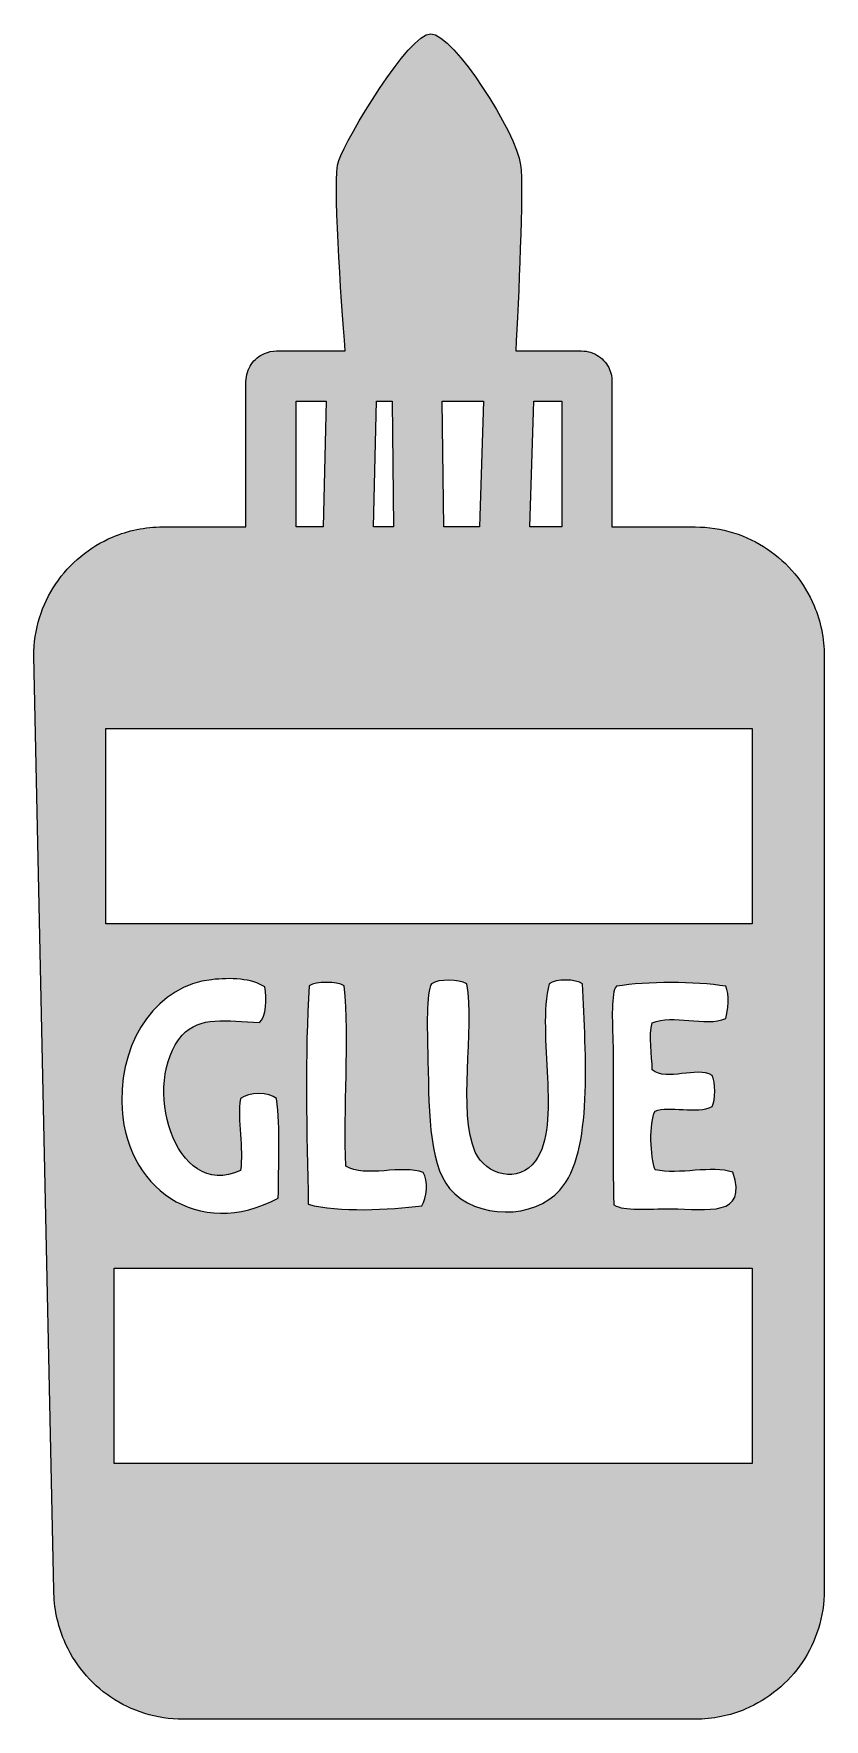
# Model space of a CAD drawing. Header units: inches. Extents: x 0 to 48, y 0 to 102.
import ezdxf

# ---------------------------------------------------------------- set-up
doc = ezdxf.new("R2010")
doc.units = ezdxf.units.IN
doc.header["$MEASUREMENT"] = 0
doc.layers.add('Layer 1', color=7, linetype='Continuous')

msp = doc.modelspace()

# ---------------------------------------------------------------- hatches: boundary and pattern name
at = {"layer": 'Layer 1', "true_color": 0xf2b622}
h = msp.add_hatch(color=40, dxfattribs=at)
h.dxf.hatch_style = 2
edge = h.paths.add_edge_path()
edge.add_spline(control_points=[(47.06, 67.12), (46.47, 68.52), (45.48, 69.7), (44.24, 70.54), (43, 71.38), (41.49, 71.87), (39.88, 71.87), (39.88, 71.87), (34.87, 71.87), (34.87, 71.87), (34.87, 71.87), (34.87, 80.64), (34.87, 80.64), (34.87, 80.89), (34.82, 81.14), (34.73, 81.36), (34.59, 81.69), (34.36, 81.96), (34.06, 82.16), (33.77, 82.36), (33.41, 82.48), (33.04, 82.48), (33.04, 82.48), (29.07, 82.48), (29.07, 82.48), (29.23, 85.52), (29.54, 92.24), (29.36, 93.7), (29.13, 95.6), (25.29, 101.6), (23.95, 101.6), (22.62, 101.6), (18.87, 95.34), (18.39, 93.95), (18.01, 92.88), (18.54, 85.67), (18.79, 82.48), (18.79, 82.48), (14.64, 82.48), (14.64, 82.48), (14.39, 82.48), (14.14, 82.42), (13.92, 82.33), (13.59, 82.19), (13.31, 81.96), (13.12, 81.67), (12.92, 81.38), (12.8, 81.02), (12.8, 80.64), (12.8, 80.64), (12.8, 71.87), (12.8, 71.87), (12.8, 71.87), (7.79, 71.87), (7.79, 71.87), (6.72, 71.87), (5.69, 71.66), (4.76, 71.26), (3.36, 70.67), (2.17, 69.68), (1.33, 68.44), (0.49, 67.2), (0, 65.69), (0, 64.08), (0, 64.08), (1.22, 7.79), (1.22, 7.79), (1.22, 6.72), (1.44, 5.69), (1.83, 4.76), (2.42, 3.36), (3.41, 2.17), (4.65, 1.33), (5.89, 0.49), (7.4, 0), (9.01, 0), (9.01, 0), (39.88, 0), (39.88, 0), (40.95, 0), (41.98, 0.22), (42.91, 0.61), (44.31, 1.21), (45.5, 2.19), (46.34, 3.43), (47.18, 4.68), (47.67, 6.18), (47.67, 7.79), (47.67, 7.79), (47.67, 64.08), (47.67, 64.08), (47.67, 65.15), (47.46, 66.18), (47.06, 67.12)], knot_values=[0, 0, 0, 0, 1, 1, 1, 2, 2, 2, 3, 3, 3, 4, 4, 4, 5, 5, 5, 6, 6, 6, 7, 7, 7, 8, 8, 8, 9, 9, 9, 10, 10, 10, 11, 11, 11, 12, 12, 12, 13, 13, 13, 14, 14, 14, 15, 15, 15, 16, 16, 16, 17, 17, 17, 18, 18, 18, 19, 19, 19, 20, 20, 20, 21, 21, 21, 22, 22, 22, 23, 23, 23, 24, 24, 24, 25, 25, 25, 26, 26, 26, 27, 27, 27, 28, 28, 28, 29, 29, 29, 30, 30, 30, 31, 31, 31, 31], degree=3, periodic=1)
h.paths.add_polyline_path([(30.16, 79.45), (31.85, 79.45), (31.85, 71.87), (29.91, 71.87)])
h.paths.add_polyline_path([(27.13, 79.45), (26.88, 71.87), (24.73, 71.87), (24.64, 79.45)])
h.paths.add_polyline_path([(20.67, 79.45), (21.62, 79.45), (21.7, 71.87), (20.48, 71.87)])
h.paths.add_polyline_path([(15.82, 79.45), (17.64, 79.45), (17.45, 71.87), (15.82, 71.87)])
h.paths.add_polyline_path([(43.32, 59.73), (43.32, 47.95), (4.35, 47.95), (4.35, 59.73)])
edge = h.paths.add_edge_path()
edge.add_spline(control_points=[(34.92, 41.01), (34.9, 41.91), (34.8, 43.88), (35.14, 44.18), (37, 44.49), (39.86, 44.49), (41.73, 44.18), (41.96, 43.72), (41.87, 42.67), (41.73, 42.25), (40.49, 41.7), (38.54, 42.54), (37.3, 41.97), (37.07, 41.24), (37.28, 40), (37.3, 39.14), (38.2, 38.43), (39.96, 39.37), (40.91, 38.81), (41.12, 38.43), (41.12, 37.29), (40.91, 36.94), (39.98, 36.46), (38.32, 37), (37.47, 36.66), (37.09, 35.93), (37.19, 33.89), (37.47, 33.12), (38.93, 32.8), (40.89, 33.41), (42.15, 32.97), (43.11, 30.22), (40.59, 30.77), (38.43, 30.77), (36.98, 30.77), (35.62, 30.62), (34.99, 31), (34.86, 33.94), (35.01, 37.59), (34.92, 41.01)], knot_values=[0, 0, 0, 0, 1, 1, 1, 2, 2, 2, 3, 3, 3, 4, 4, 4, 5, 5, 5, 6, 6, 6, 7, 7, 7, 8, 8, 8, 9, 9, 9, 10, 10, 10, 11, 11, 11, 12, 12, 12, 13, 13, 13, 13], degree=3, periodic=1)
edge = h.paths.add_edge_path()
edge.add_spline(control_points=[(26.63, 34.19), (27.26, 32.76), (29.26, 32.28), (30.26, 33.66), (31.86, 35.85), (30.31, 41.28), (31.08, 44.34), (31.46, 44.64), (32.7, 44.62), (33.1, 44.34), (33.26, 40.04), (33.77, 34.19), (31.73, 31.9), (30.2, 30.14), (26.67, 30.1), (25.08, 32), (23.76, 33.54), (23.84, 37.08), (23.76, 40.27), (23.74, 41.41), (23.65, 43.86), (23.99, 44.34), (24.41, 44.64), (25.65, 44.6), (26.11, 44.34), (26.63, 41.6), (25.54, 36.62), (26.63, 34.19)], knot_values=[0, 0, 0, 0, 1, 1, 1, 2, 2, 2, 3, 3, 3, 4, 4, 4, 5, 5, 5, 6, 6, 6, 7, 7, 7, 8, 8, 8, 9, 9, 9, 9], degree=3, periodic=1)
edge = h.paths.add_edge_path()
edge.add_spline(control_points=[(18.83, 33.34), (19.97, 32.61), (22.27, 33.47), (23.49, 32.95), (23.79, 32.51), (23.72, 31.39), (23.41, 30.95), (21.45, 30.7), (18.37, 30.55), (16.56, 31.04), (16.46, 35.21), (16.35, 40.19), (16.61, 44.21), (17.03, 44.49), (18.27, 44.49), (18.73, 44.21), (19.04, 40.98), (18.66, 36.66), (18.83, 33.34)], knot_values=[0, 0, 0, 0, 1, 1, 1, 2, 2, 2, 3, 3, 3, 4, 4, 4, 5, 5, 5, 6, 6, 6, 6], degree=3, periodic=1)
edge = h.paths.add_edge_path()
edge.add_spline(control_points=[(12.47, 33.08), (12.67, 34.4), (12.26, 36.13), (12.47, 37.41), (12.95, 37.8), (14.21, 37.83), (14.65, 37.41), (14.88, 35.64), (14.75, 33.35), (14.75, 31.42), (9.97, 28.82), (5.37, 32.01), (5.31, 37.26), (5.27, 41.1), (7.53, 44.23), (10.72, 44.58), (11.86, 44.71), (13.16, 44.67), (13.93, 44.14), (14.1, 43.47), (14, 42.34), (13.62, 42), (11.61, 42.09), (10.01, 42.4), (8.96, 41.23), (6.44, 38.43), (8.46, 31.21), (12.47, 33.08)], knot_values=[0, 0, 0, 0, 1, 1, 1, 2, 2, 2, 3, 3, 3, 4, 4, 4, 5, 5, 5, 6, 6, 6, 7, 7, 7, 8, 8, 8, 9, 9, 9, 9], degree=3, periodic=1)
h.paths.add_polyline_path([(4.86, 15.41), (4.86, 27.19), (43.32, 27.19), (43.32, 15.41)])

# ---------------------------------------------------------------- linework, layer by layer
at = {"layer": 'Layer 1', "lineweight": 0}
for points in [[(15.82, 79.45), (17.64, 79.45), (17.45, 71.87), (15.82, 71.87), (15.82, 79.45)], [(20.67, 79.45), (21.62, 79.45), (21.7, 71.87), (20.48, 71.87), (20.67, 79.45)], [(27.13, 79.45), (26.88, 71.87), (24.73, 71.87), (24.64, 79.45), (27.13, 79.45)], [(30.16, 79.45), (31.85, 79.45), (31.85, 71.87), (29.91, 71.87), (30.16, 79.45)], [(43.32, 59.73), (43.32, 47.95), (4.35, 47.95), (4.35, 59.73), (43.32, 59.73)], [(4.86, 15.41), (4.86, 27.19), (43.32, 27.19), (43.32, 15.41), (4.86, 15.41)]]:
    msp.add_lwpolyline(points, dxfattribs=at)
for points, knots in [([(47.06, 67.12), (46.47, 68.52), (45.48, 69.7), (44.24, 70.54), (43, 71.38), (41.49, 71.87), (39.88, 71.87), (39.88, 71.87), (34.87, 71.87), (34.87, 71.87), (34.87, 71.87), (34.87, 80.64), (34.87, 80.64), (34.87, 80.89), (34.82, 81.14), (34.73, 81.36), (34.59, 81.69), (34.36, 81.96), (34.06, 82.16), (33.77, 82.36), (33.41, 82.48), (33.04, 82.48), (33.04, 82.48), (29.07, 82.48), (29.07, 82.48), (29.23, 85.52), (29.54, 92.24), (29.36, 93.7), (29.13, 95.6), (25.29, 101.6), (23.95, 101.6), (22.62, 101.6), (18.87, 95.34), (18.39, 93.95), (18.01, 92.88), (18.54, 85.67), (18.79, 82.48), (18.79, 82.48), (14.64, 82.48), (14.64, 82.48), (14.39, 82.48), (14.14, 82.42), (13.92, 82.33), (13.59, 82.19), (13.31, 81.96), (13.12, 81.67), (12.92, 81.38), (12.8, 81.02), (12.8, 80.64), (12.8, 80.64), (12.8, 71.87), (12.8, 71.87), (12.8, 71.87), (7.79, 71.87), (7.79, 71.87), (6.72, 71.87), (5.69, 71.66), (4.76, 71.26), (3.36, 70.67), (2.17, 69.68), (1.33, 68.44), (0.49, 67.2), (0, 65.69), (0, 64.08), (0, 64.08), (1.22, 7.79), (1.22, 7.79), (1.22, 6.72), (1.44, 5.69), (1.83, 4.76), (2.42, 3.36), (3.41, 2.17), (4.65, 1.33), (5.89, 0.49), (7.4, 0), (9.01, 0), (9.01, 0), (39.88, 0), (39.88, 0), (40.95, 0), (41.98, 0.22), (42.91, 0.61), (44.31, 1.21), (45.5, 2.19), (46.34, 3.43), (47.18, 4.68), (47.67, 6.18), (47.67, 7.79), (47.67, 7.79), (47.67, 64.08), (47.67, 64.08), (47.67, 65.15), (47.46, 66.18), (47.06, 67.12)], [0, 0, 0, 0, 1, 1, 1, 2, 2, 2, 3, 3, 3, 4, 4, 4, 5, 5, 5, 6, 6, 6, 7, 7, 7, 8, 8, 8, 9, 9, 9, 10, 10, 10, 11, 11, 11, 12, 12, 12, 13, 13, 13, 14, 14, 14, 15, 15, 15, 16, 16, 16, 17, 17, 17, 18, 18, 18, 19, 19, 19, 20, 20, 20, 21, 21, 21, 22, 22, 22, 23, 23, 23, 24, 24, 24, 25, 25, 25, 26, 26, 26, 27, 27, 27, 28, 28, 28, 29, 29, 29, 30, 30, 30, 31, 31, 31, 31]), ([(12.47, 33.08), (12.67, 34.4), (12.26, 36.13), (12.47, 37.41), (12.95, 37.8), (14.21, 37.83), (14.65, 37.41), (14.88, 35.64), (14.75, 33.35), (14.75, 31.42), (9.97, 28.82), (5.37, 32.01), (5.31, 37.26), (5.27, 41.1), (7.53, 44.23), (10.72, 44.58), (11.86, 44.71), (13.16, 44.67), (13.93, 44.14), (14.1, 43.47), (14, 42.34), (13.62, 42), (11.61, 42.09), (10.01, 42.4), (8.96, 41.23), (6.44, 38.43), (8.46, 31.21), (12.47, 33.08)], [0, 0, 0, 0, 1, 1, 1, 2, 2, 2, 3, 3, 3, 4, 4, 4, 5, 5, 5, 6, 6, 6, 7, 7, 7, 8, 8, 8, 9, 9, 9, 9]), ([(18.83, 33.34), (19.97, 32.61), (22.27, 33.47), (23.49, 32.95), (23.79, 32.51), (23.72, 31.39), (23.41, 30.95), (21.45, 30.7), (18.37, 30.55), (16.56, 31.04), (16.46, 35.21), (16.35, 40.19), (16.61, 44.21), (17.03, 44.49), (18.27, 44.49), (18.73, 44.21), (19.04, 40.98), (18.66, 36.66), (18.83, 33.34)], [0, 0, 0, 0, 1, 1, 1, 2, 2, 2, 3, 3, 3, 4, 4, 4, 5, 5, 5, 6, 6, 6, 6]), ([(26.63, 34.19), (27.26, 32.76), (29.26, 32.28), (30.26, 33.66), (31.86, 35.85), (30.31, 41.28), (31.08, 44.34), (31.46, 44.64), (32.7, 44.62), (33.1, 44.34), (33.26, 40.04), (33.77, 34.19), (31.73, 31.9), (30.2, 30.14), (26.67, 30.1), (25.08, 32), (23.76, 33.54), (23.84, 37.08), (23.76, 40.27), (23.74, 41.41), (23.65, 43.86), (23.99, 44.34), (24.41, 44.64), (25.65, 44.6), (26.11, 44.34), (26.63, 41.6), (25.54, 36.62), (26.63, 34.19)], [0, 0, 0, 0, 1, 1, 1, 2, 2, 2, 3, 3, 3, 4, 4, 4, 5, 5, 5, 6, 6, 6, 7, 7, 7, 8, 8, 8, 9, 9, 9, 9]), ([(34.92, 41.01), (34.9, 41.91), (34.8, 43.88), (35.14, 44.18), (37, 44.49), (39.86, 44.49), (41.73, 44.18), (41.96, 43.72), (41.87, 42.67), (41.73, 42.25), (40.49, 41.7), (38.54, 42.54), (37.3, 41.97), (37.07, 41.24), (37.28, 40), (37.3, 39.14), (38.2, 38.43), (39.96, 39.37), (40.91, 38.81), (41.12, 38.43), (41.12, 37.29), (40.91, 36.94), (39.98, 36.46), (38.32, 37), (37.47, 36.66), (37.09, 35.93), (37.19, 33.89), (37.47, 33.12), (38.93, 32.8), (40.89, 33.41), (42.15, 32.97), (43.11, 30.22), (40.59, 30.77), (38.43, 30.77), (36.98, 30.77), (35.62, 30.62), (34.99, 31), (34.86, 33.94), (35.01, 37.59), (34.92, 41.01)], [0, 0, 0, 0, 1, 1, 1, 2, 2, 2, 3, 3, 3, 4, 4, 4, 5, 5, 5, 6, 6, 6, 7, 7, 7, 8, 8, 8, 9, 9, 9, 10, 10, 10, 11, 11, 11, 12, 12, 12, 13, 13, 13, 13])]:
    msp.add_open_spline(points, degree=3, knots=knots, dxfattribs=at)

doc.saveas('drawing.dxf')
